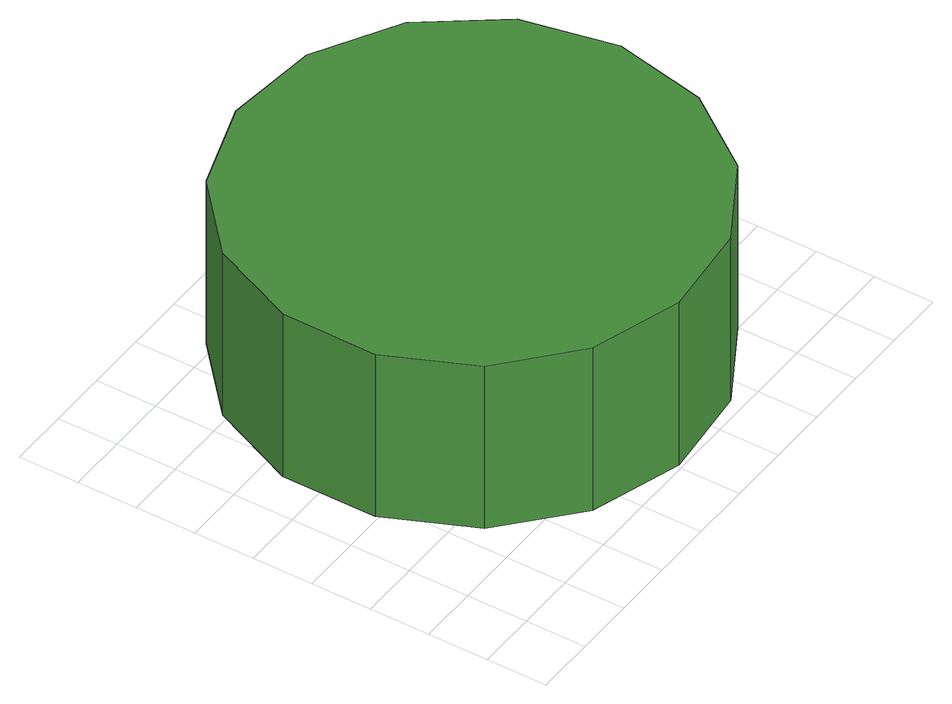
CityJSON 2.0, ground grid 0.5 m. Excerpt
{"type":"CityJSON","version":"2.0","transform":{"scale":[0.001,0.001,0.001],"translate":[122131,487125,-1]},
"CityObjects":{
"tree1":{"type":"SolitaryVegetationObject","attributes":{"function":"something"},"geometry":[{"type":"MultiSurface","lod":"1","boundaries":[[[0,1,2,3,4,5,6,7,8,9,10,11,12,13,14]],[[15,16,17,18,19,20,21,22,23,24,25,26,27,28,29]],[[0,29,28,1]],[[1,28,27,2]],[[2,27,26,3]],[[3,26,25,4]],[[4,25,24,5]],[[5,24,23,6]],[[6,23,22,7]],[[7,22,21,8]],[[8,21,20,9]],[[9,20,19,10]],[[10,19,18,11]],[[11,18,17,12]],[[12,17,16,13]],[[13,16,15,14]],[[14,15,29,0]]]}]}
},
"vertices":[
[4130,1924,2483],[3966,2698,2483],[3500,3339,2483],[2814,3735,2483],[2027,3818,2483],[1274,3573,2483],[685,3043,2483],[363,2320,2483],[363,1528,2483],[685,804,2483],[1274,274,2483],[2027,30,2483],[2814,112,2483],[3500,508,2483],[3966,1149,2483],[3966,1149,955],[3500,508,955],[2814,112,955],[2027,30,955],[1274,274,955],[685,804,955],[363,1528,955],[363,2320,955],[685,3043,955],[1274,3573,955],[2027,3818,955],[2814,3735,955],[3500,3339,955],[3966,2698,955],[4130,1924,955]
]}
